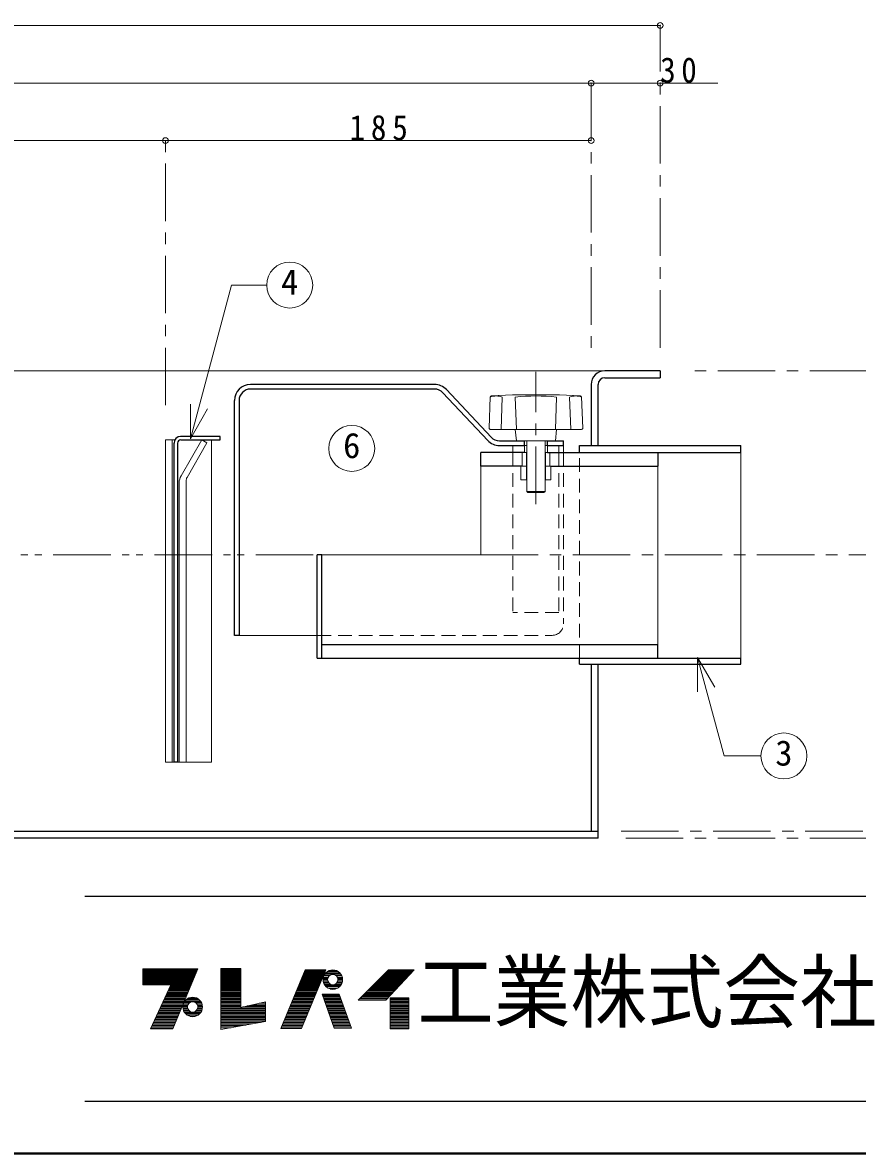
# Model space of a CAD drawing. Units: millimetres at full size, sheet at 1:5; details may follow other scales. Extents: x -1062 to 963, y -702 to 703.
# Drawn here: x -76.9 to 285.8, y -702.5 to -211.2 of the extents above; entities that cross this region are included whole.
import ezdxf
from ezdxf.enums import TextEntityAlignment as Align

# ---------------------------------------------------------------- set-up
doc = ezdxf.new("R2010")
doc.units = ezdxf.units.MM
doc.header["$LTSCALE"] = 5
doc.header["$PDMODE"] = 32
doc.header["$PDSIZE"] = 2.5
for name, pattern in [('CHAIN1', [8, 5, -1, 1, -1]), ('DASHED1', [1.8, 1.2, -0.6]), ('DOUBLE_CHAIN1', [8.8, 5, -1, 0.6, -0.6, 0.6, -1])]:
    doc.linetypes.add(name, pattern=pattern)
doc.layers.add('0-A', color=4, linetype='Continuous', lineweight=9)
doc.styles.add('ＭＳ ゴシック', font='')
doc.styles.get('ＭＳ ゴシック').set_extended_font_data('MS Gothic')

msp = doc.modelspace()

# ---------------------------------------------------------------- linework, layer by layer
at = {"layer": '0-A'}
for p, q in [((-459.898, -212.491), (200.102, -212.491)), ((170.102, -237.491), (-429.898, -237.491)), ((225.102, -237.491), (170.102, -237.491)), ((-254.898, -262.491), (-14.898, -262.491)), ((-14.898, -262.491), (170.102, -262.491)), ((176.102, -362.491), (-426.898, -362.491)), ((-11.898, -392.491), (-10.746, -392.491)), ((5.102, -532.491), (5.102, -392.491)), ((142.102, -397.941), (142.002, -397.941)), ((150.202, -397.941), (150.102, -397.941)), ((122.102, -442.491), (122.102, -403.941)), ((53.102, -442.491), (122.102, -442.491)), ((-11.898, -532.491), (-11.148, -532.491)), ((-8.898, -532.491), (-9.648, -532.491)), ((-5.898, -532.491), (5.102, -532.491))]:
    msp.add_line(p, q, dxfattribs=at)
at = {"layer": '0-A', "linetype": 'CHAIN1'}
for p, q in [((200.102, -352.491), (200.102, -212.491)), ((170.102, -237.491), (170.102, -352.491)), ((-14.898, -377.491), (-14.898, -262.491)), ((146.102, -420.441), (146.102, -362.941)), ((410.102, -362.491), (210.102, -362.491)), ((122.102, -442.491), (360.102, -442.491)), ((183.102, -562.491), (385.102, -562.491)), ((410.102, -565.491), (183.102, -565.491))]:
    msp.add_line(p, q, dxfattribs=at)
at = {"layer": '0-A', "color": 7, "lineweight": 18}
for p, q in [((-4.065, -392.043), (13.829, -325.262)), ((13.829, -325.262), (29.117, -325.262)), ((126.71, -373.394), (135.861, -372.952)), ((155.861, -372.941), (136.343, -372.941)), ((165.494, -373.394), (156.343, -372.952)), ((-4.065, -392.043), (-4.065, -377.043)), ((126.234, -373.875), (125.751, -387.423)), ((130.979, -387.941), (131.479, -373.941)), ((137.113, -373.941), (137.613, -387.941)), ((155.091, -373.941), (154.591, -387.941)), ((161.225, -387.941), (160.725, -373.941)), ((165.969, -373.875), (166.453, -387.423)), ((-4.065, -392.043), (3.435, -379.053)), ((165.953, -387.941), (126.25, -387.941)), ((137.102, -387.941), (137.602, -392.941)), ((155.102, -387.941), (154.602, -392.941)), ((-14.898, -392.491), (-11.898, -392.491)), ((-14.898, -532.491), (-14.898, -392.491)), ((-11.898, -532.491), (-11.898, -392.491)), ((-8.094, -408.098), (0.917, -392.491)), ((0.917, -392.491), (3.167, -393.79)), ((151.102, -392.941), (141.102, -392.941)), ((142.102, -414.941), (142.102, -392.941)), ((150.102, -414.941), (150.102, -392.941)), ((3.167, -393.79), (-5.496, -408.795)), ((136.102, -397.941), (136.102, -394.941)), ((141.102, -394.941), (142.102, -394.941)), ((141.102, -394.941), (141.102, -397.941)), ((150.102, -394.941), (151.102, -394.941)), ((151.102, -394.941), (151.102, -397.941)), ((156.102, -397.941), (156.102, -394.941)), ((158.102, -397.941), (158.102, -394.941)), ((140.102, -403.941), (140.102, -397.941)), ((141.102, -397.941), (142.002, -397.941)), ((142.002, -409.941), (142.002, -397.941)), ((150.202, -397.941), (151.102, -397.941)), ((150.202, -409.941), (150.202, -397.941)), ((152.102, -403.941), (152.102, -397.941)), ((235.102, -487.391), (235.102, -397.941)), ((139.602, -409.941), (139.602, -403.941)), ((152.102, -403.941), (152.602, -403.941)), ((152.602, -409.941), (152.602, -403.941)), ((199.102, -481.391), (199.102, -403.941)), ((-8.898, -532.491), (-8.898, -411.098)), ((-5.898, -410.295), (-5.898, -532.491)), ((139.602, -409.941), (142.002, -409.941)), ((150.202, -409.941), (152.602, -409.941)), ((142.102, -414.941), (150.102, -414.941)), ((142.102, -414.941), (142.602, -415.441)), ((142.602, -415.441), (149.602, -415.441)), ((149.602, -415.441), (150.102, -414.941)), ((51.102, -477.441), (17.102, -477.441)), ((216.369, -487.011), (216.369, -502.011)), ((216.369, -487.011), (223.869, -500.002)), ((-14.898, -532.491), (-11.898, -532.491)), ((-8.898, -532.491), (-5.898, -532.491)), ((-24.684, -622.59), (-0.979, -622.59)), ((-24.684, -622.8), (-1.066, -622.8)), ((-24.684, -623.115), (-1.196, -623.115)), ((-24.684, -623.43), (-1.327, -623.43)), ((-24.684, -623.745), (-1.457, -623.745)), ((-11.664, -648.42), (-0.849, -622.275)), ((9.126, -622.17), (9.126, -648.735)), ((17.841, -622.17), (9.126, -622.17)), ((9.126, -622.59), (17.841, -622.59)), ((9.126, -622.8), (17.841, -622.8)), ((9.126, -623.115), (17.841, -623.115)), ((9.126, -623.43), (17.841, -623.43)), ((9.126, -623.745), (17.841, -623.745)), ((45.771, -622.695), (35.271, -648.21)), ((44.196, -648.21), (54.801, -622.695)), ((45.339, -623.745), (54.365, -623.745)), ((45.469, -623.43), (54.486, -623.43)), ((45.598, -623.115), (54.627, -623.115)), ((45.771, -622.695), (54.801, -622.695)), ((55.385, -623.535), (60.307, -623.535)), ((56.123, -623.115), (59.569, -623.115)), ((80.946, -635.925), (93.231, -622.695)), ((81.051, -623.745), (92.256, -623.745)), ((81.366, -623.43), (92.549, -623.43)), ((81.681, -623.115), (92.841, -623.115)), ((-24.684, -624.165), (-1.631, -624.165)), ((-1.761, -624.48), (-24.684, -624.48)), ((-24.684, -624.795), (-1.891, -624.795)), ((-24.684, -625.11), (-2.022, -625.11)), ((-24.684, -625.425), (-2.152, -625.425)), ((-24.684, -625.74), (-2.282, -625.74)), ((-24.684, -625.95), (-2.369, -625.95)), ((-24.684, -626.37), (-2.543, -626.37)), ((-24.684, -626.685), (-2.673, -626.685)), ((-24.684, -627), (-2.803, -627)), ((-24.684, -627.315), (-2.934, -627.315)), ((-24.684, -627.63), (-3.064, -627.63)), ((-24.684, -627.945), (-3.194, -627.945)), ((-24.684, -628.26), (-3.325, -628.26)), ((-24.684, -628.575), (-3.455, -628.575)), ((9.126, -624.165), (17.841, -624.165)), ((9.126, -624.48), (17.841, -624.48)), ((9.126, -624.795), (17.841, -624.795)), ((9.126, -625.11), (17.841, -625.11)), ((9.126, -625.425), (17.841, -625.425)), ((9.126, -625.74), (17.841, -625.74)), ((9.126, -625.95), (17.841, -625.95)), ((9.126, -626.37), (17.841, -626.37)), ((9.126, -626.685), (17.841, -626.685)), ((9.126, -627), (17.841, -627)), ((9.126, -627.315), (17.841, -627.315)), ((9.126, -627.63), (17.841, -627.63)), ((9.126, -627.945), (17.841, -627.945)), ((9.126, -628.26), (17.841, -628.26)), ((9.126, -628.575), (17.841, -628.575)), ((43.351, -628.575), (52.357, -628.575)), ((43.481, -628.26), (52.488, -628.26)), ((43.611, -627.945), (52.619, -627.945)), ((43.74, -627.63), (52.75, -627.63)), ((43.881, -627.315), (52.881, -627.315)), ((44, -627), (53.012, -627)), ((44.129, -626.685), (53.143, -626.685)), ((44.259, -626.37), (53.274, -626.37)), ((44.432, -625.95), (53.448, -625.95)), ((44.518, -625.74), (53.536, -625.74)), ((44.648, -625.425), (53.666, -625.425)), ((44.777, -625.11), (53.797, -625.11)), ((44.907, -624.795), (53.928, -624.795)), ((45.037, -624.48), (54.059, -624.48)), ((45.166, -624.165), (54.19, -624.165)), ((53.596, -627), (55.596, -627)), ((53.617, -626.58), (55.636, -626.58)), ((53.629, -627.525), (55.658, -627.525)), ((53.703, -626.055), (55.804, -626.055)), ((53.728, -628.05), (55.856, -628.05)), ((53.899, -625.425), (56.239, -625.425)), ((53.899, -628.575), (56.239, -628.575)), ((54.093, -625.005), (56.806, -625.005)), ((54.424, -624.48), (61.268, -624.48)), ((54.777, -624.06), (60.915, -624.06)), ((61.599, -625.005), (58.887, -625.005)), ((61.794, -625.425), (59.453, -625.425)), ((61.794, -628.575), (59.453, -628.575)), ((61.964, -628.05), (59.836, -628.05)), ((61.99, -626.055), (59.888, -626.055)), ((62.064, -627.525), (60.034, -627.525)), ((62.075, -626.58), (60.057, -626.58)), ((60.096, -627), (62.096, -627)), ((76.221, -628.575), (87.771, -628.575)), ((76.536, -628.26), (88.064, -628.26)), ((76.851, -627.945), (88.356, -627.945)), ((77.166, -627.63), (88.649, -627.63)), ((77.481, -627.315), (88.941, -627.315)), ((77.796, -627), (89.234, -627)), ((78.111, -626.685), (89.556, -626.685)), ((78.426, -626.37), (89.819, -626.37)), ((78.846, -625.95), (90.209, -625.95)), ((79.056, -625.74), (90.404, -625.74)), ((79.371, -625.425), (90.696, -625.425)), ((79.686, -625.11), (90.989, -625.11)), ((80.001, -624.795), (91.281, -624.795)), ((80.316, -624.48), (91.574, -624.48)), ((80.631, -624.165), (91.866, -624.165)), ((-24.684, -628.89), (-3.585, -628.89)), ((-12.504, -629.31), (-24.684, -629.31)), ((-21.324, -648.42), (-12.504, -629.31)), ((-14.394, -633.405), (-5.453, -633.405)), ((-5.279, -632.985), (-14.2, -632.985)), ((-5.105, -632.565), (-13.974, -632.565)), ((-13.764, -632.04), (-4.888, -632.04)), ((-4.714, -631.62), (-13.57, -631.62)), ((-4.497, -631.095), (-13.328, -631.095)), ((-4.367, -630.78), (-13.182, -630.78)), ((-4.193, -630.36), (-12.988, -630.36)), ((-4.063, -630.045), (-12.843, -630.045)), ((-3.889, -629.625), (-12.649, -629.625)), ((-3.759, -629.31), (-12.504, -629.31)), ((9.126, -628.89), (17.841, -628.89)), ((9.126, -629.31), (17.841, -629.31)), ((9.126, -629.625), (17.841, -629.625)), ((9.126, -630.045), (17.841, -630.045)), ((9.126, -630.36), (17.841, -630.36)), ((9.126, -630.78), (17.841, -630.78)), ((9.126, -631.095), (17.841, -631.095)), ((9.126, -631.62), (17.841, -631.62)), ((9.126, -632.04), (17.841, -632.04)), ((9.126, -632.565), (17.841, -632.565)), ((9.126, -632.985), (17.841, -632.985)), ((9.126, -633.405), (17.841, -633.405)), ((41.361, -633.405), (50.35, -633.405)), ((41.537, -632.985), (50.524, -632.985)), ((41.709, -632.565), (50.699, -632.565)), ((41.925, -632.04), (50.917, -632.04)), ((42.098, -631.62), (51.092, -631.62)), ((42.314, -631.095), (51.31, -631.095)), ((42.444, -630.78), (51.441, -630.78)), ((42.617, -630.36), (51.615, -630.36)), ((42.746, -630.045), (51.746, -630.045)), ((42.919, -629.625), (51.921, -629.625)), ((43.049, -629.31), (52.052, -629.31)), ((43.222, -628.89), (52.226, -628.89)), ((53.263, -633.405), (60.615, -633.405)), ((54.151, -629.1), (57.038, -629.1)), ((54.504, -629.625), (61.189, -629.625)), ((54.881, -630.045), (60.811, -630.045)), ((55.711, -630.675), (59.981, -630.675)), ((56.709, -631.095), (58.983, -631.095)), ((61.541, -629.1), (58.654, -629.1)), ((66.036, -648.105), (60.576, -633.3)), ((71.391, -633.405), (83.286, -633.405)), ((71.811, -632.985), (83.676, -632.985)), ((72.231, -632.565), (84.066, -632.565)), ((72.756, -632.04), (84.554, -632.04)), ((73.176, -631.62), (84.944, -631.62)), ((73.701, -631.095), (85.431, -631.095)), ((74.016, -630.78), (85.724, -630.78)), ((74.436, -630.36), (86.114, -630.36)), ((74.751, -630.045), (86.406, -630.045)), ((75.171, -629.625), (86.796, -629.625)), ((75.486, -629.31), (87.089, -629.31)), ((75.906, -628.89), (87.479, -628.89)), ((-16.72, -638.445), (-7.538, -638.445)), ((-7.32, -637.92), (-16.478, -637.92)), ((-7.06, -637.29), (-16.187, -637.29)), ((-6.843, -636.765), (-15.945, -636.765)), ((-6.669, -636.345), (-15.751, -636.345)), ((-6.452, -635.82), (-15.508, -635.82)), ((-15.315, -635.4), (-6.278, -635.4)), ((-6.061, -634.875), (-15.072, -634.875)), ((-5.844, -634.35), (-14.83, -634.35)), ((-5.67, -633.93), (-14.636, -633.93)), ((-7.283, -638.445), (-5.264, -638.445)), ((-7.197, -637.92), (-5.096, -637.92)), ((-7.001, -637.29), (-4.661, -637.29)), ((-6.749, -636.765), (-3.862, -636.765)), ((-6.476, -636.345), (0.368, -636.345)), ((-6.019, -635.82), (-0.089, -635.82)), ((-5.515, -635.4), (-0.593, -635.4)), ((-4.518, -634.875), (-1.59, -634.875)), ((0.641, -636.765), (-2.246, -636.765)), ((0.894, -637.29), (-1.447, -637.29)), ((1.09, -637.92), (-1.012, -637.92)), ((1.175, -638.445), (-0.843, -638.445)), ((9.126, -633.93), (17.841, -633.93)), ((9.126, -634.35), (17.841, -634.35)), ((9.126, -634.875), (17.841, -634.875)), ((9.126, -635.4), (17.841, -635.4)), ((9.126, -635.82), (17.841, -635.82)), ((9.126, -636.345), (17.841, -636.345)), ((9.126, -636.765), (17.841, -636.765)), ((9.126, -637.29), (17.841, -637.29)), ((9.126, -637.92), (17.841, -637.92)), ((9.126, -638.445), (17.841, -638.445)), ((28.656, -638.445), (20.662, -638.445)), ((28.656, -637.92), (23.014, -637.92)), ((28.656, -637.29), (25.835, -637.29)), ((39.29, -638.445), (48.255, -638.445)), ((39.506, -637.92), (48.473, -637.92)), ((39.765, -637.29), (48.735, -637.29)), ((39.981, -636.765), (48.953, -636.765)), ((40.154, -636.345), (49.128, -636.345)), ((40.37, -635.82), (49.346, -635.82)), ((40.543, -635.4), (49.52, -635.4)), ((40.759, -634.875), (49.739, -634.875)), ((40.975, -634.35), (49.957, -634.35)), ((41.151, -633.93), (50.131, -633.93)), ((53.445, -633.93), (60.808, -633.93)), ((53.591, -634.35), (60.963, -634.35)), ((53.773, -634.875), (61.157, -634.875)), ((53.956, -635.4), (61.351, -635.4)), ((54.102, -635.82), (61.506, -635.82)), ((54.284, -636.345), (61.699, -636.345)), ((54.43, -636.765), (61.854, -636.765)), ((54.613, -637.29), (62.048, -637.29)), ((54.832, -637.92), (62.28, -637.92)), ((55.014, -638.445), (62.474, -638.445)), ((68.871, -635.925), (80.946, -635.925)), ((69.396, -635.4), (81.434, -635.4)), ((69.921, -634.875), (81.921, -634.875)), ((70.446, -634.35), (82.409, -634.35)), ((70.866, -633.93), (82.799, -633.93)), ((82.836, -635.4), (90.816, -635.4)), ((82.836, -635.82), (90.816, -635.82)), ((82.836, -636.345), (90.816, -636.345)), ((82.836, -636.765), (90.816, -636.765)), ((82.836, -637.29), (90.816, -637.29)), ((82.836, -637.92), (90.816, -637.92)), ((82.836, -638.445), (90.816, -638.445)), ((-9.622, -643.485), (-19.046, -643.485)), ((-9.405, -642.96), (-18.804, -642.96)), ((-9.188, -642.435), (-18.562, -642.435)), ((-8.971, -641.91), (-18.319, -641.91)), ((-8.797, -641.49), (-18.125, -641.49)), ((-8.58, -640.965), (-17.883, -640.965)), ((-8.363, -640.44), (-17.641, -640.44)), ((-8.102, -639.81), (-17.334, -639.81)), ((-7.929, -639.39), (-17.156, -639.39)), ((-7.711, -638.865), (-16.914, -638.865)), ((-7.304, -638.865), (-5.304, -638.865)), ((-7.271, -639.39), (-5.242, -639.39)), ((-7.197, -639.81), (-5.096, -639.81)), ((-7.001, -640.44), (-4.661, -640.44)), ((-6.749, -640.965), (-3.862, -640.965)), ((-6.396, -641.49), (0.289, -641.49)), ((-6.019, -641.91), (-0.089, -641.91)), ((-5.36, -642.435), (-0.748, -642.435)), ((-4.191, -642.96), (-1.917, -642.96)), ((0.641, -640.965), (-2.246, -640.965)), ((0.894, -640.44), (-1.447, -640.44)), ((1.09, -639.81), (-1.012, -639.81)), ((1.164, -639.39), (-0.866, -639.39)), ((-0.804, -638.865), (1.196, -638.865)), ((9.126, -638.865), (17.841, -638.865)), ((9.126, -639.39), (28.656, -639.39)), ((9.126, -639.81), (28.656, -639.81)), ((9.126, -640.44), (28.656, -640.44)), ((9.126, -640.965), (28.656, -640.965)), ((9.126, -641.49), (28.656, -641.49)), ((9.126, -641.91), (28.656, -641.91)), ((9.126, -642.435), (28.656, -642.435)), ((9.126, -642.96), (28.656, -642.96)), ((9.126, -643.485), (28.656, -643.485)), ((28.656, -638.865), (18.782, -638.865)), ((37.216, -643.485), (46.16, -643.485)), ((37.432, -642.96), (46.378, -642.96)), ((37.648, -642.435), (46.596, -642.435)), ((37.864, -641.91), (46.815, -641.91)), ((38.037, -641.49), (46.989, -641.49)), ((38.253, -640.965), (47.207, -640.965)), ((38.469, -640.44), (47.426, -640.44)), ((38.728, -639.81), (47.688, -639.81)), ((38.901, -639.39), (47.862, -639.39)), ((39.117, -638.865), (48.081, -638.865)), ((55.16, -638.865), (62.628, -638.865)), ((55.343, -639.39), (62.822, -639.39)), ((55.488, -639.81), (62.977, -639.81)), ((55.707, -640.44), (63.209, -640.44)), ((55.89, -640.965), (63.403, -640.965)), ((56.061, -641.49), (63.597, -641.49)), ((56.218, -641.91), (63.751, -641.91)), ((56.401, -642.435), (63.945, -642.435)), ((56.583, -642.96), (64.139, -642.96)), ((56.766, -643.485), (64.332, -643.485)), ((82.836, -638.865), (90.816, -638.865)), ((82.836, -639.39), (90.816, -639.39)), ((82.836, -639.81), (90.816, -639.81)), ((82.836, -640.44), (90.816, -640.44)), ((82.836, -640.965), (90.816, -640.965)), ((82.836, -641.49), (90.816, -641.49)), ((82.836, -641.91), (90.816, -641.91)), ((82.836, -642.435), (90.816, -642.435)), ((82.836, -642.96), (90.816, -642.96)), ((82.836, -643.485), (90.816, -643.485)), ((-21.324, -648.42), (-11.664, -648.42)), ((-11.447, -647.895), (-21.082, -647.895)), ((-11.186, -647.265), (-20.791, -647.265)), ((-10.969, -646.74), (-20.548, -646.74)), ((-10.752, -646.215), (-20.306, -646.215)), ((-10.491, -645.585), (-20.015, -645.585)), ((-10.274, -645.06), (-19.773, -645.06)), ((-10.013, -644.43), (-19.482, -644.43)), ((-9.84, -644.01), (-19.288, -644.01)), ((9.126, -644.01), (28.656, -644.01)), ((9.126, -644.43), (28.656, -644.43)), ((9.126, -645.06), (28.656, -645.06)), ((9.126, -645.585), (26.359, -645.585)), ((9.126, -646.215), (22.912, -646.215)), ((9.126, -646.74), (20.04, -646.74)), ((9.126, -647.265), (17.168, -647.265)), ((9.126, -647.895), (13.721, -647.895)), ((44.196, -648.21), (35.271, -648.21)), ((35.401, -647.895), (44.327, -647.895)), ((35.66, -647.265), (44.589, -647.265)), ((35.876, -646.74), (44.807, -646.74)), ((36.092, -646.215), (45.025, -646.215)), ((36.351, -645.585), (45.287, -645.585)), ((36.567, -645.06), (45.505, -645.06)), ((36.827, -644.43), (45.767, -644.43)), ((37, -644.01), (45.942, -644.01)), ((56.948, -644.01), (64.526, -644.01)), ((57.094, -644.43), (64.681, -644.43)), ((57.313, -645.06), (64.913, -645.06)), ((57.531, -645.585), (65.107, -645.585)), ((57.714, -646.215), (65.339, -646.215)), ((57.897, -646.74), (65.533, -646.74)), ((58.079, -647.265), (65.726, -647.265)), ((58.298, -647.895), (65.959, -647.895)), ((58.371, -648.105), (66.036, -648.105)), ((82.836, -644.01), (90.816, -644.01)), ((82.836, -644.43), (90.816, -644.43)), ((82.836, -645.06), (90.816, -645.06)), ((82.836, -645.585), (90.816, -645.585)), ((82.836, -646.215), (90.816, -646.215)), ((82.836, -646.74), (90.816, -646.74)), ((82.836, -647.265), (90.816, -647.265)), ((82.836, -647.895), (90.816, -647.895))]:
    msp.add_line(p, q, dxfattribs=at)
at = {"layer": '0-A', "color": 5, "lineweight": 25}
for p, q in [((200.102, -362.491), (176.102, -362.491)), ((200.102, -362.491), (200.102, -365.491)), ((176.102, -365.491), (200.102, -365.491)), ((102.072, -368.441), (22.102, -368.441)), ((102.072, -370.441), (22.102, -370.441)), ((105.717, -372.019), (125.163, -392.732)), ((126.621, -391.363), (107.176, -370.65)), ((170.102, -368.491), (170.102, -394.991)), ((173.102, -394.991), (173.102, -368.491)), ((15.102, -477.441), (15.102, -375.441)), ((17.102, -375.441), (17.102, -477.441)), ((-8.208, -392.491), (8.852, -392.491)), ((8.852, -390.991), (-8.148, -390.991)), ((8.852, -392.491), (8.852, -390.991)), ((130.266, -392.941), (141.102, -392.941)), ((141.102, -394.941), (141.102, -392.941)), ((151.102, -392.941), (158.102, -392.941)), ((151.102, -394.941), (151.102, -392.941)), ((158.102, -394.941), (158.102, -392.941)), ((-11.148, -532.491), (-11.148, -393.991)), ((-9.648, -393.991), (-9.648, -532.491)), ((130.266, -394.941), (141.102, -394.941)), ((151.102, -394.941), (158.102, -394.941)), ((165.102, -394.991), (235.102, -394.991)), ((165.102, -397.941), (165.102, -394.991)), ((122.102, -403.941), (122.102, -397.941)), ((141.102, -397.941), (122.102, -397.941)), ((199.102, -397.941), (199.102, -403.941)), ((140.102, -403.941), (122.102, -403.941)), ((152.602, -403.941), (199.102, -403.941)), ((53.102, -442.491), (51.102, -442.491)), ((51.102, -487.391), (51.102, -442.491)), ((53.102, -487.391), (53.102, -442.666)), ((17.102, -477.441), (15.102, -477.441)), ((53.102, -481.391), (199.102, -481.391)), ((199.102, -487.391), (199.102, -481.391)), ((51.102, -487.391), (235.102, -487.391)), ((165.102, -489.991), (165.102, -487.391)), ((165.102, -489.991), (235.102, -489.991)), ((170.102, -489.991), (170.102, -562.491)), ((173.102, -565.491), (173.102, -489.991)), ((235.102, -489.991), (235.102, -487.391)), ((-9.648, -532.491), (-11.148, -532.491)), ((-432.898, -562.491), (173.102, -562.491))]:
    msp.add_line(p, q, dxfattribs=at)
at = {"layer": '0-A', "linetype": 'DASHED1'}
for p, q in [((136.102, -397.941), (136.102, -467.441)), ((156.102, -397.941), (156.102, -467.441)), ((158.102, -397.941), (158.102, -472.441)), ((140.102, -403.941), (142.102, -403.941)), ((150.102, -403.941), (152.102, -403.941)), ((142.102, -409.941), (142.002, -409.941)), ((150.202, -409.941), (150.102, -409.941)), ((156.079, -467.441), (136.079, -467.441)), ((51.102, -477.441), (153.079, -477.441))]:
    msp.add_line(p, q, dxfattribs=at)
at = {"layer": '0-A', "color": 7, "linetype": 'DASHED1', "lineweight": 18}
msp.add_line((165.102, -487.391), (165.102, -397.941), dxfattribs=at)
at = {"layer": '0-A', "linetype": 'DOUBLE_CHAIN1'}
msp.add_line((-415.648, -442.491), (51.102, -442.491), dxfattribs=at)
at = {"layer": '0-A', "color": 6, "lineweight": 25}
for p, q in [((-49.898, -590.705), (940.102, -590.705)), ((940.102, -679.991), (-49.898, -679.991))]:
    msp.add_line(p, q, dxfattribs=at)
at = {"layer": '0-A', "color": 1, "lineweight": 40}
msp.add_line((962.602, -702.491), (-1062.398, -702.491), dxfattribs=at)
at = {"layer": '0-A', "color": 5, "lineweight": 25}
for points in [[(151.102, -397.941), (235.102, -397.941), (235.102, -394.991)], [(173.102, -565.491), (-432.898, -565.491), (-432.898, -433.991)]]:
    msp.add_lwpolyline(points, dxfattribs=at)
at = {"layer": '0-A', "color": 7, "lineweight": 18}
for points in [[(216.369, -487.011), (227.844, -529.837), (243.856, -529.837)], [(-24.684, -629.31), (-24.684, -622.275), (-0.849, -622.275)], [(9.126, -648.735), (28.656, -645.165), (28.656, -636.66), (17.841, -639.075), (17.841, -622.17)], [(68.871, -635.925), (82.101, -622.695), (93.231, -622.695)], [(58.371, -648.105), (53.226, -633.3), (60.576, -633.3)]]:
    msp.add_lwpolyline(points, dxfattribs=at)
msp.add_lwpolyline([(82.836, -634.875), (82.836, -648.42), (90.816, -648.42), (90.816, -634.875)], close=True, dxfattribs=at)
for centre, radius in [((39.117, -325.262), 10), ((66.082, -396.239), 10), ((253.856, -529.837), 10), ((57.846, -627), 4.25), ((57.846, -627), 2.25), ((-3.054, -638.865), 4.25), ((-3.054, -638.865), 2.25)]:
    msp.add_circle(centre, radius, dxfattribs=at)
at = {"layer": '0-A', "color": 5, "lineweight": 25}
for centre, radius, start, end in [((176.102, -368.491), 6, 90, 180), ((176.102, -368.491), 3, 90, 180), ((22.102, -375.441), 7, 90, 180), ((22.102, -375.441), 5, 90, 180), ((102.072, -375.441), 7, 43.19126, 90), ((102.072, -375.441), 5, 43.19126, 90), ((-8.148, -393.991), 3, 92.27697, 180), ((-8.148, -393.991), 1.5, 92.27697, 180), ((130.266, -387.941), 7, 223.19126, 270), ((130.266, -387.941), 5, 223.19126, 270)]:
    msp.add_arc(centre, radius, start, end, dxfattribs=at)
at = {"layer": '0-A', "color": 7, "lineweight": 18}
for centre, radius, start, end in [((136.343, -382.941), 10, 90, 92.76051), ((155.861, -382.941), 10, 87.23949, 90), ((128.855, -380.572), 7.132, 68.41749, 111.58251), ((126.734, -373.893), 0.5, 92.76051, 177.95459), ((146.102, -454.496), 81.055, 83.6327, 96.3673), ((163.348, -380.572), 7.132, 68.41749, 111.58251), ((165.47, -373.893), 0.5, 2.04541, 87.23949), ((126.25, -387.441), 0.5, 177.95459, 270), ((165.953, -387.441), 0.5, 270, 2.04541), ((-8.148, -393.991), 3, 90, 92.27697), ((-2.898, -411.098), 6, 150, 180), ((-2.898, -410.295), 3, 150, 180)]:
    msp.add_arc(centre, radius, start, end, dxfattribs=at)
at = {"layer": '0-A', "linetype": 'DASHED1'}
msp.add_arc((153.102, -472.441), 5, 270, 0, dxfattribs=at)
at = {"layer": '0-A'}
for p in [(200.102, -212.491), (170.102, -237.491), (200.102, -237.491), (-14.898, -262.491), (170.102, -262.491)]:
    msp.add_point(p, dxfattribs=at)

# ---------------------------------------------------------------- texts
at = {"layer": '0-A', "color": 7, "style": 'ＭＳ ゴシック'}
for s, p in [('4', (35.367, -332.762)), ('6', (62.332, -403.739)), ('3', (250.106, -537.337))]:
    msp.add_text(s, height=11, dxfattribs=at).set_placement(p, align=Align.BOTTOM_LEFT)
at = {"layer": '0-A', "color": 7, "style": 'ＭＳ ゴシック', "width": 0.95}
msp.add_text('工業株式会社', height=25.66, dxfattribs=at).set_placement((94.566, -652.848), align=Align.BOTTOM_LEFT)
at = {"layer": '0-A', "color": 7, "char_height": 11, "attachment_point": 7, "style": 'ＭＳ ゴシック'}
for s, insert in [('\\T1.36;\\W0.9;30', (200.102, -237.491)), ('\\T1.38;\\W0.9;185', (65.102, -262.491))]:
    msp.add_mtext(s, dxfattribs=dict(at, insert=insert))

doc.saveas('drawing.dxf')
